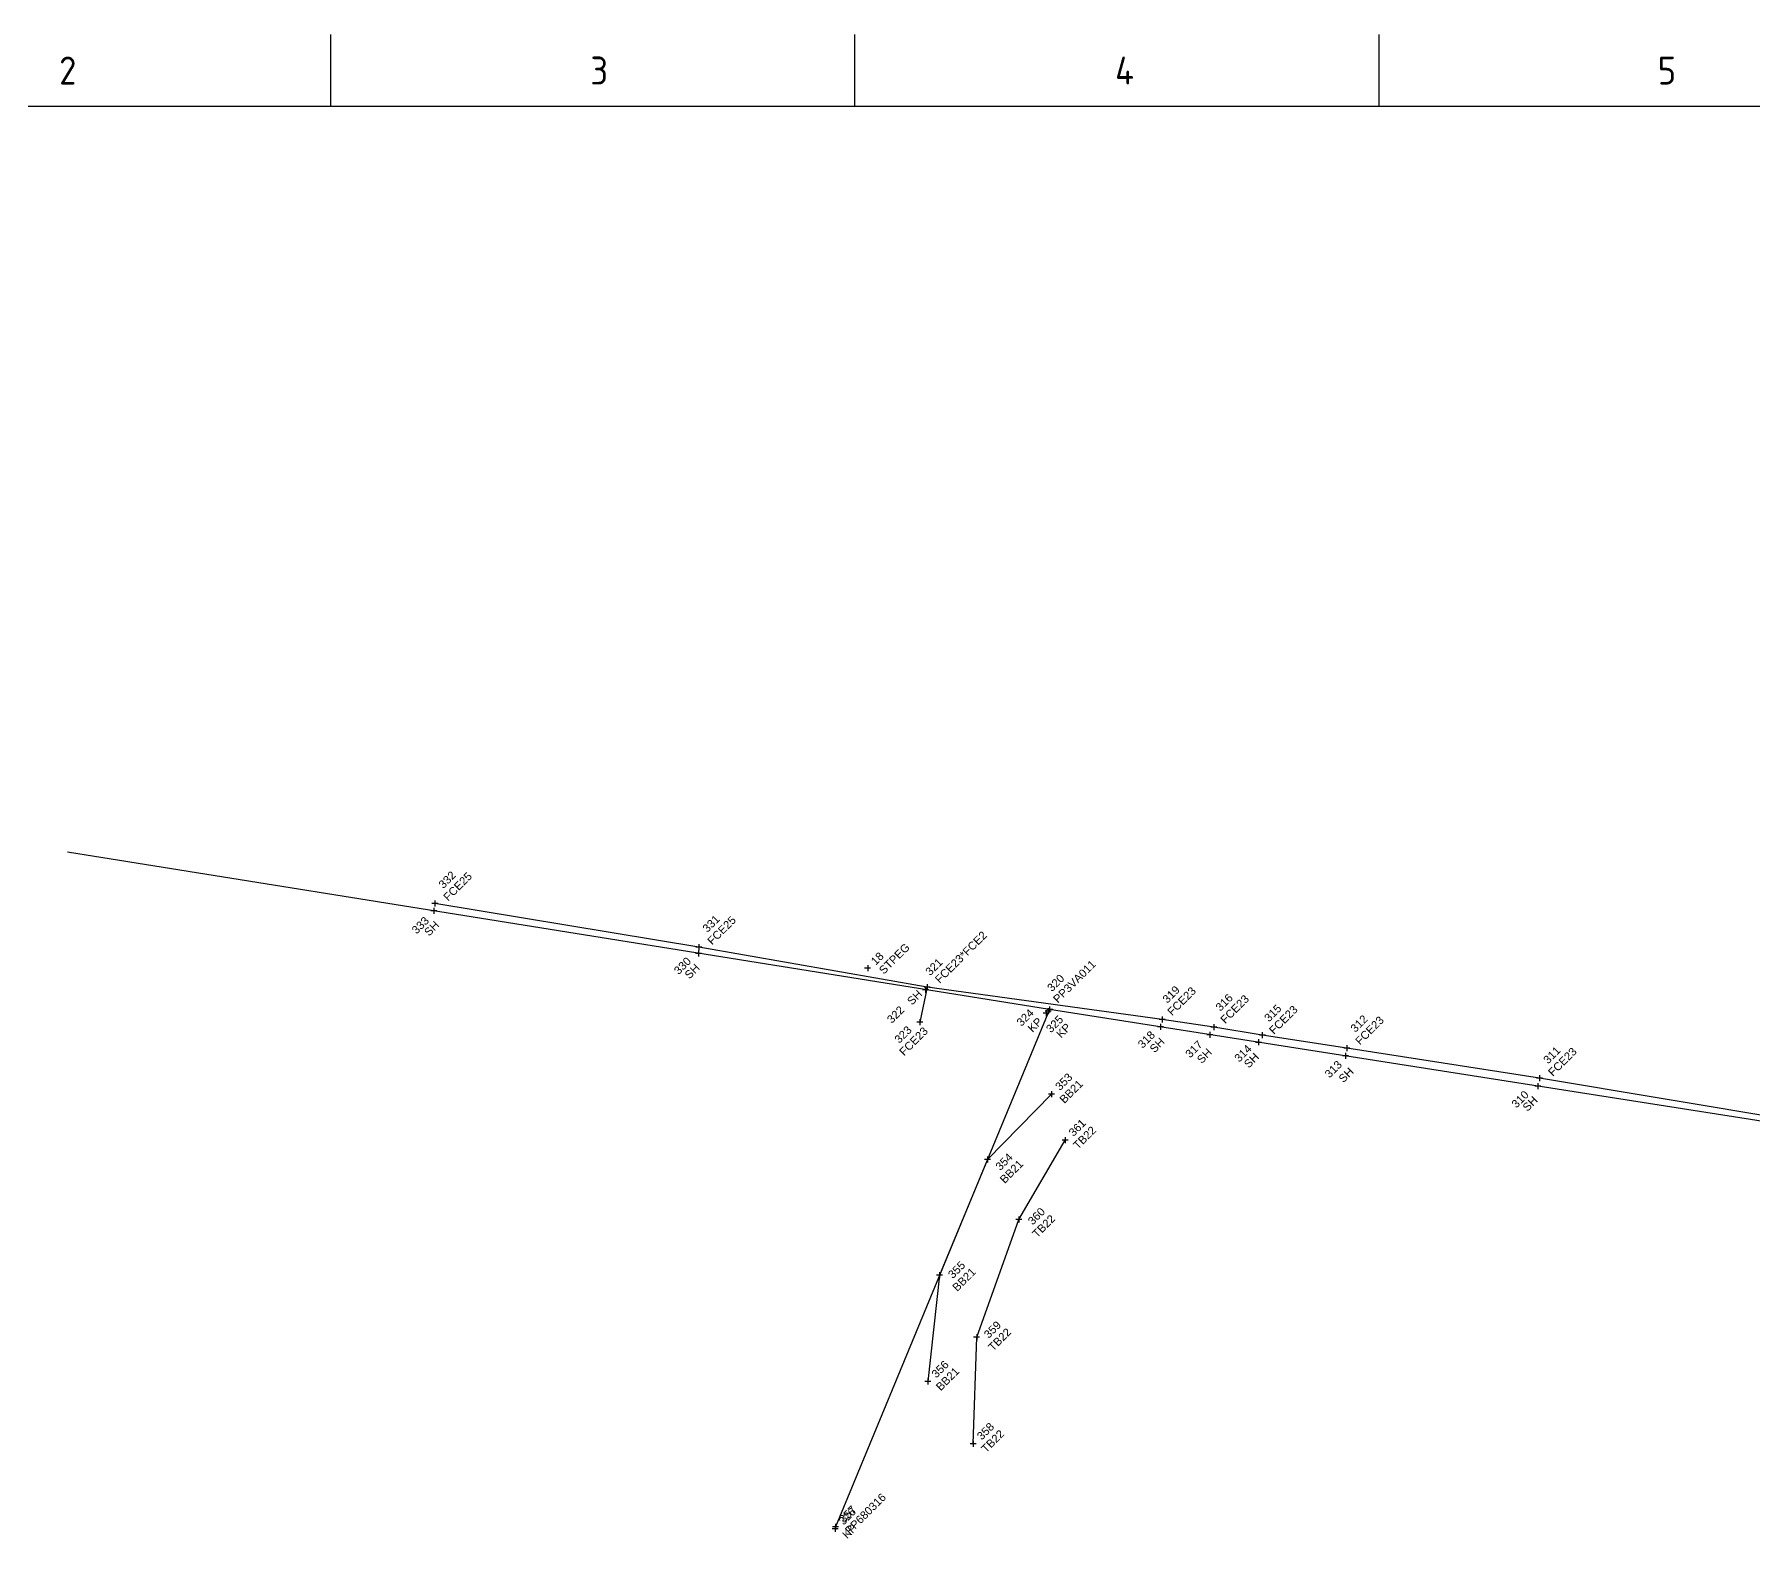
# Paper-space layout 'Survey1' of a CAD drawing. Header units: metres, sheet in millimetres. Extents: x -21 to 813, y -3 to 583.
# Drawn here: x 97.1 to 311.9, y 395.3 to 583.4 of the extents above; entities that cross this region are included whole.
import ezdxf
from ezdxf.enums import TextEntityAlignment as Align

# ---------------------------------------------------------------- set-up
doc = ezdxf.new("R2010")
doc.units = ezdxf.units.M
doc.layers.get('0').update_dxf_attribs({"color": 6})
doc.layers.add('Notes', color=7, linetype='Continuous')
doc.layers.add('SupportsUG_SP_EXT', color=7, linetype='Continuous')
doc.layers.get('0').freeze()
doc.styles.add('ARIAL', font='arial.ttf', dxfattribs={"height": 2})
doc.styles.add('iecISOCP', font='isocp.shx')
doc.styles.get("Standard").update_dxf_attribs({"font": 'arial.ttf'})

# ---------------------------------------------------------------- blocks, each defined once
blk = doc.blocks.new('A1_FRAME_TITLE')
at = {"layer": 'Notes', "linetype": 'Continuous'}
for p, q in [((154.65, 574.39), (154.65, 583.39)), ((220.16, 574.39), (220.16, 583.39)), ((285.67, 574.39), (285.67, 583.39))]:
    blk.add_line(p, q, dxfattribs=at)
at = {"layer": 'Notes', "color": 3, "linetype": 'Continuous', "flags": 128}
for points in [[(149.5, 574.39), (9, 574.39)], [(824.37, 574.39), (149.5, 574.39)]]:
    blk.add_lwpolyline(points, dxfattribs=at)
blk.add_attdef('DRAFT_NUM', (29.9, 23.29), '', height=2.5, rotation=90)
at = {"layer": 'Notes', "color": 7, "style": 'iecISOCP'}
for s, p in [('2', (120.7, 577.12)), ('3', (187.09, 577.12)), ('4', (252.67, 577.12)), ('5', (320.5, 577.12))]:
    blk.add_text(s, height=3.5, dxfattribs=at).set_placement(p)
at = {"layer": 'Notes', "color": 7, "style": 'iecISOCP', "flags": 8}
blk.add_attdef('VERSION_NO', text='', height=2.5, rotation=90, dxfattribs=at).set_placement((302.04, 43.81), align=Align.MIDDLE_CENTER)
at = {"layer": 'Notes', "color": 7, "style": 'iecISOCP'}
for tag, p in [('CAP_NO', (513.19, 43.46)), ('IE_NUM', (513.05, 37.81)), ('REF_No_1', (335.24, 32.31)), ('REF_1', (362.52, 32.31)), ('HV_SWITCH', (513.46, 32.16)), ('GEN_WO', (441.71, 31.76)), ('REF_No_2', (335.24, 26.31)), ('REF_2', (362.52, 26.31)), ('OH_WO', (441.71, 25.81)), ('UBD_REF', (513.05, 25.83)), ('REF_No_3', (335.24, 20.31)), ('REF_3', (362.52, 20.31)), ('UG_WO', (441.71, 20.05)), ('GIS_MAP_No', (513.05, 20.04)), ('REF_No_4', (335.24, 14.31)), ('REF_4', (362.52, 14.31)), ('SUB_WO', (441.71, 13.81)), ('HV_OP_DIAG', (513.33, 14.2)), ('LGA', (512.95, 7.78))]:
    blk.add_attdef(tag, p, '', height=2.5, dxfattribs=at)
at = {"layer": 'Notes', "style": 'iecISOCP'}
for tag, p in [('T1', (684.37, 39.47)), ('T2', (684.37, 34.35)), ('T3', (684.37, 28.92)), ('T4', (684.37, 23.66)), ('T5', (684.37, 18.23)), ('T6', (684.37, 12.97))]:
    blk.add_attdef(tag, text='', height=3.5, dxfattribs=at).set_placement(p, align=Align.CENTER)
at = {"layer": 'Notes', "color": 7, "style": 'iecISOCP'}
for tag, p in [('scale', (567.76, 33.27)), ('DRAWN', (567.76, 24.93)), ('DATE', (567.76, 16.88)), ('CHD', (567.76, 8.37)), ('DESIGN', (605.62, 9.15))]:
    blk.add_attdef(tag, text='', height=2.5, dxfattribs=at).set_placement(p, align=Align.CENTER)
at = {"layer": 'Notes', "color": 4, "style": 'iecISOCP'}
blk.add_attdef('NUM', text='', height=7, dxfattribs=at).set_placement((792.37, 20.12), align=Align.MIDDLE_CENTER)
at = {"layer": 'Notes', "color": 1, "style": 'iecISOCP'}
blk.add_attdef('REV', text='', height=5, dxfattribs=at).set_placement((820.05, 17.1), align=Align.CENTER)
at = {"layer": 'Notes', "color": 7, "style": 'iecISOCP'}
for tag, p in [('NS', (790.71, 8.12)), ('SHTS', (805.41, 8.12))]:
    blk.add_attdef(tag, text='', height=2.5, dxfattribs=at).set_placement(p, align=Align.MIDDLE)
at = {"layer": 'Notes', "style": 'iecISOCP'}
blk.add_attdef('ExportID', (9.08, 2.39), '', height=2.5, dxfattribs=at)
at = {"layer": 'Notes', "style": 'iecISOCP', "flags": 1}
for tag, p in [('GIS_SUCCESS', (112, -26.78)), ('CAD_SUCCESS', (121.79, -26.78)), ('ProjectType', (14.17, -26.8)), ('ProjectNumber', (23.56, -26.82)), ('DrawingNumber', (35.51, -26.8)), ('ProjectDescription', (47.56, -26.83)), ('ExportDate', (60.28, -26.79)), ('ExportUserName', (69.15, -26.8)), ('DesignerCompanyName', (81.48, -26.79)), ('ExportAreaOfInterest', (97.1, -26.81)), ('DEPOTCODE', (132.11, -26.88)), ('ExportCategories', (140.08, -26.8)), ('Comments', (154.38, -26.88))]:
    blk.add_attdef(tag, p, '', height=1, dxfattribs=at)

psp = doc.layouts.new('Survey1')

# ---------------------------------------------------------------- linework, layer by layer
at = {"layer": 'Notes', "ltscale": 10}
for p, q in [((223.94, 461.46), (101.17, 481.12)), ((223.94, 461.46), (197.16, 396.79)), ((461.19, 424.25), (223.94, 461.46))]:
    psp.add_line(p, q, dxfattribs=at)
at = {"layer": 'Notes'}
for p, q in [((147.11, 475.08), (147.11, 474.33)), ((146.97, 474.16), (146.97, 473.41)), ((180.05, 468.86), (180.05, 468.11)), ((180.1, 469.65), (180.1, 468.9)), ((201.2, 467), (201.2, 466.25)), ((208.43, 464.32), (208.43, 463.57)), ((208.62, 464.63), (208.62, 463.88)), ((207.72, 460.25), (207.72, 459.5)), ((223.5, 461.4), (223.5, 460.65)), ((223.75, 461.64), (223.75, 460.89)), ((223.94, 461.83), (223.94, 461.08)), ((238.01, 460.58), (238.01, 459.83)), ((237.78, 459.66), (237.78, 458.91)), ((243.96, 458.69), (243.96, 457.94)), ((244.46, 459.63), (244.46, 458.88)), ((250.06, 457.74), (250.06, 456.99)), ((250.52, 458.62), (250.52, 457.87)), ((260.9, 456.04), (260.9, 455.29)), ((261.08, 457.01), (261.08, 456.26)), ((224.17, 451.25), (224.17, 450.5)), ((284.94, 452.27), (284.94, 451.52)), ((285.18, 453.24), (285.18, 452.49)), ((224.17, 450.87), (216.18, 442.7)), ((220.09, 435.21), (225.86, 445.13)), ((225.86, 445.5), (225.86, 444.75)), ((216.18, 442.7), (210.19, 428.25)), ((216.18, 443.08), (216.18, 442.33)), ((214.82, 420.51), (220.09, 435.21)), ((220.09, 435.58), (220.09, 434.83)), ((210.19, 428.25), (208.72, 414.94)), ((210.19, 428.62), (210.19, 427.87)), ((214.39, 407.17), (214.82, 420.51)), ((214.82, 420.88), (214.82, 420.13)), ((208.72, 415.31), (208.72, 414.56)), ((214.39, 407.54), (214.39, 406.79)), ((197.12, 396.92), (197.12, 396.17)), ((197.16, 397.17), (197.16, 396.42))]:
    psp.add_line(p, q, dxfattribs=at)
at = {"layer": 'Notes', "linetype": 'Continuous', "ltscale": 2}
for p, q in [((180.1, 469.28), (147.11, 474.71)), ((208.62, 464.25), (180.1, 469.28)), ((208.62, 464.25), (207.72, 459.87)), ((238.01, 460.21), (208.62, 464.25)), ((244.46, 459.26), (238.01, 460.21)), ((250.52, 458.24), (244.46, 459.26)), ((261.08, 456.63), (250.52, 458.24)), ((285.18, 452.87), (261.08, 456.63)), ((320.4, 447.01), (285.18, 452.87))]:
    psp.add_line(p, q, dxfattribs=at)
at = {"layer": 'Notes'}
for points in [[(147.35, 473.79), (146.97, 473.79), (146.6, 473.79)], [(147.49, 474.71), (147.11, 474.71), (146.74, 474.71)], [(180.42, 468.49), (180.05, 468.49), (179.67, 468.49)], [(180.48, 469.28), (180.1, 469.28), (179.73, 469.28)], [(201.57, 466.62), (201.2, 466.62), (200.82, 466.62)], [(208.99, 464.25), (208.62, 464.25), (208.24, 464.25)], [(208.8, 463.94), (208.43, 463.94), (208.05, 463.94)], [(208.1, 459.87), (207.72, 459.87), (207.35, 459.87)], [(223.88, 461.02), (223.5, 461.02), (223.13, 461.02)], [(224.12, 461.27), (223.75, 461.27), (223.37, 461.27)], [(224.32, 461.46), (223.94, 461.46), (223.57, 461.46)], [(238.39, 460.21), (238.01, 460.21), (237.64, 460.21)], [(238.16, 459.29), (237.78, 459.29), (237.41, 459.29)], [(244.34, 458.32), (243.96, 458.32), (243.59, 458.32)], [(244.84, 459.26), (244.46, 459.26), (244.09, 459.26)], [(250.9, 458.24), (250.52, 458.24), (250.15, 458.24)], [(250.43, 457.36), (250.06, 457.36), (249.68, 457.36)], [(261.28, 455.66), (260.9, 455.66), (260.53, 455.66)], [(261.45, 456.63), (261.08, 456.63), (260.7, 456.63)], [(285.32, 451.89), (284.94, 451.89), (284.57, 451.89)], [(285.55, 452.87), (285.18, 452.87), (284.8, 452.87)], [(224.54, 450.87), (224.17, 450.87), (223.79, 450.87)], [(226.24, 445.13), (225.86, 445.13), (225.49, 445.13)], [(216.55, 442.7), (216.18, 442.7), (215.8, 442.7)], [(220.47, 435.21), (220.09, 435.21), (219.72, 435.21)], [(210.56, 428.25), (210.19, 428.25), (209.81, 428.25)], [(215.19, 420.51), (214.82, 420.51), (214.44, 420.51)], [(209.1, 414.94), (208.72, 414.94), (208.35, 414.94)], [(214.76, 407.17), (214.39, 407.17), (214.01, 407.17)], [(197.49, 396.55), (197.12, 396.55), (196.74, 396.55)], [(197.54, 396.79), (197.16, 396.79), (196.79, 396.79)]]:
    psp.add_lwpolyline(points, dxfattribs=at)

# ---------------------------------------------------------------- block references
at = {"layer": 'SupportsUG_SP_EXT'}
psp.add_blockref('A1_FRAME_TITLE', (-20.55, 0), dxfattribs=at)

# ---------------------------------------------------------------- texts
at = {"layer": 'Notes', "style": 'ARIAL'}
for s, p in [('332', (148.17, 476.52)), ('FCE25', (148.77, 474.95)), ('333', (144.82, 470.83)), ('331', (181.16, 471.03)), ('FCE25', (181.76, 469.47)), ('SH', (146.37, 470.56)), ('FCE23*FCE2', (210.21, 464.67)), ('18', (202.2, 466.94)), ('STPEG', (203.21, 465.8)), ('330', (177.58, 465.76)), ('SH', (178.92, 465.21)), ('321', (209.01, 465.63)), ('PP3VA011', (224.98, 462.2)), ('320', (224.23, 463.62)), ('319', (238.65, 462.18)), ('FCE23', (239.25, 460.62)), ('SH', (206.73, 461.94)), ('316', (245.28, 461.18)), ('FCE23', (245.88, 459.62)), ('315', (251.36, 459.85)), ('322', (204.21, 459.66)), ('324', (220.41, 459.29)), ('KP', (221.8, 458.54)), ('325', (224.09, 458.48)), ('FCE23', (251.96, 458.29)), ('312', (262.14, 458.53)), ('FCE23', (262.74, 456.96)), ('323', (205.15, 457.16)), ('FCE23', (205.75, 455.6)), ('KP', (225.37, 457.83)), ('318', (235.56, 456.54)), ('SH', (237.04, 455.97)), ('317', (241.5, 455.34)), ('SH', (242.95, 454.63)), ('314', (247.63, 454.81)), ('SH', (248.82, 454.07)), ('311', (286.24, 454.6)), ('FCE23', (286.84, 453.04)), ('353', (225.23, 451.26)), ('313', (258.92, 452.83)), ('SH', (260.65, 452.24)), ('BB21', (225.78, 449.65)), ('310', (282.27, 449.07)), ('SH', (283.65, 448.65)), ('361', (226.92, 445.52)), ('TB22', (227.48, 443.91)), ('354', (217.77, 441.26)), ('BB21', (218.32, 439.65)), ('360', (221.82, 434.45)), ('TB22', (222.37, 432.84)), ('355', (211.84, 427.75)), ('BB21', (212.39, 426.14)), ('359', (216.32, 420.27)), ('TB22', (216.87, 418.67)), ('356', (209.78, 415.32)), ('BB21', (210.33, 413.71)), ('358', (215.45, 407.56)), ('TB22', (216, 405.95)), ('PP680316', (198.97, 395.76)), ('326', (198.18, 396.93)), ('357', (198.22, 397.18)), ('KP', (198.63, 395.23))]:
    psp.add_text(s, height=1, rotation=45, dxfattribs=at).set_placement(p)

doc.saveas('drawing.dxf')
